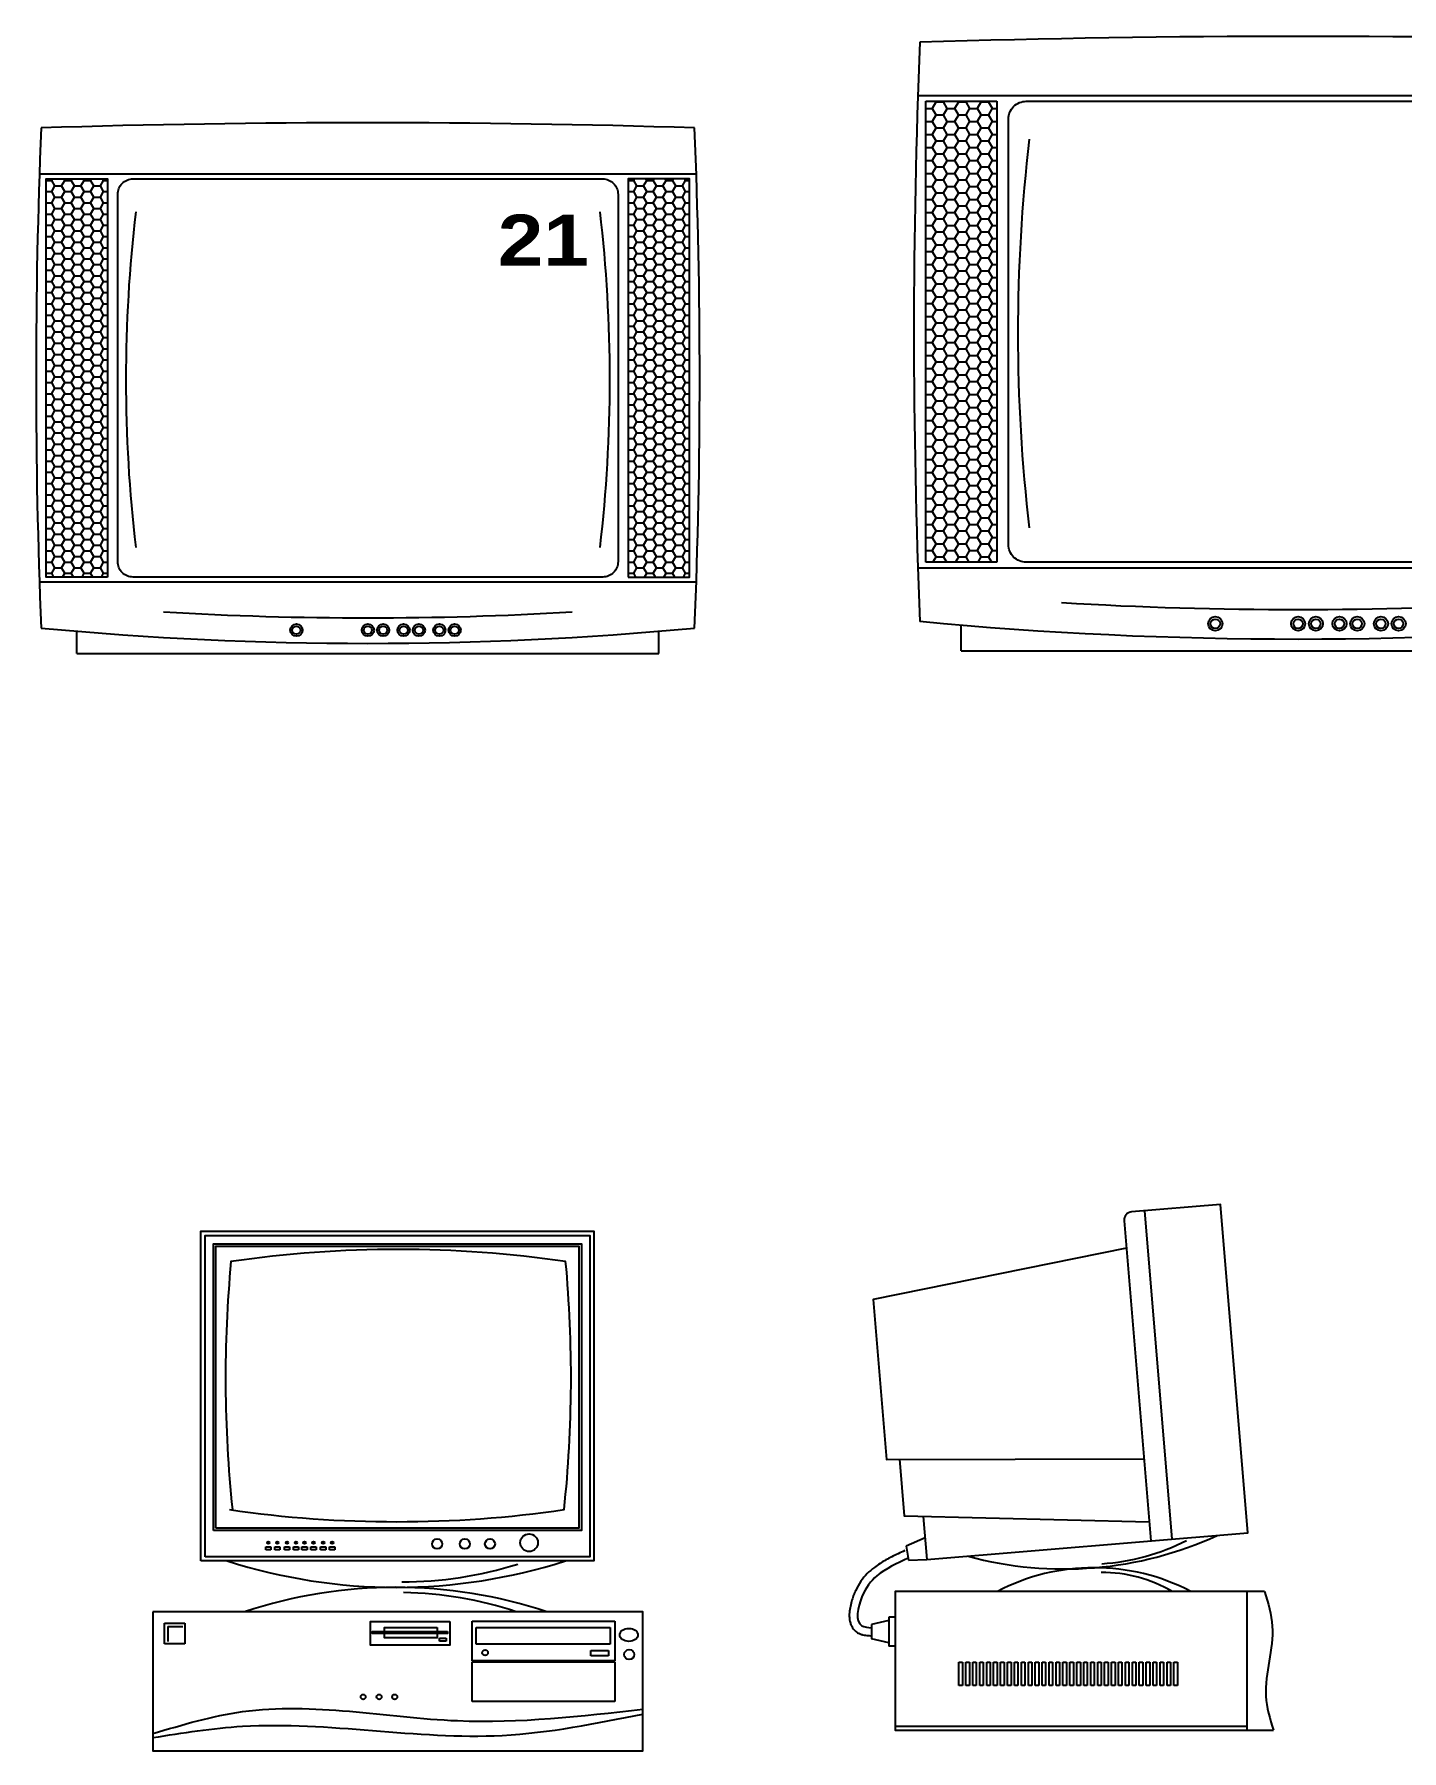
# Model space of a CAD drawing. Extents: x -42728 to 99010, y -18674 to 47645.
# Drawn here: x 41835 to 43174, y 25483 to 27164 of the extents above; entities that cross this region are included whole.
import ezdxf

# ---------------------------------------------------------------- set-up
doc = ezdxf.new("R2010")
doc.units = 0
doc.header["$LTSCALE"] = 100
doc.header["$MEASUREMENT"] = 0
doc.layers.get('0').update_dxf_attribs({"linetype": 'CONTINUOUS'})
doc.layers.add('ELEC', color=7, linetype='CONTINUOUS')
doc.styles.add('ROMANTICBOLD', font='romb____.pfb', dxfattribs={"width": 1.2})

# ---------------------------------------------------------------- blocks, each defined once
blk = doc.blocks.new('DN02')
at = {"color": 9}
for p, q in [((244.1, 508.9), (270.9, 187.2)), ((29.2, 188.4), (10.8, 180.3)), ((10.8, 180.3), (13, 166.8)), ((13, 166.8), (30.9, 167.3)), ((344.8, 0), (344.8, 136)), ((-6.3, 107.5), (-23.1, 103.5)), ((-23.1, 103.5), (-23.1, 89.6)), ((-6.3, 110.8), (-6.3, 107.5)), ((0, 110.8), (-6.3, 110.8)), ((-6.3, 107.5), (-6.3, 85.7)), ((-6.3, 85.7), (-23.1, 89.6)), ((-6.3, 85.7), (-6.3, 82.4)), ((0, 82.4), (-6.3, 82.4)), ((62.4, 43.8), (62.4, 66.9)), ((62.4, 66.9), (65.8, 66.9)), ((65.8, 66.9), (65.8, 43.8)), ((69.2, 43.8), (69.2, 66.9)), ((69.2, 66.9), (72.6, 66.9)), ((72.6, 66.9), (72.6, 43.8)), ((76, 43.8), (76, 66.9)), ((76, 66.9), (79.4, 66.9)), ((79.4, 66.9), (79.4, 43.8)), ((82.8, 43.8), (82.8, 66.9)), ((82.8, 66.9), (86.2, 66.9)), ((86.2, 66.9), (86.2, 43.8)), ((89.6, 43.8), (89.6, 66.9)), ((89.6, 66.9), (93, 66.9)), ((93, 66.9), (93, 43.8)), ((96.4, 43.8), (96.4, 66.9)), ((96.4, 66.9), (99.8, 66.9)), ((99.8, 66.9), (99.8, 43.8)), ((103.2, 43.8), (103.2, 66.9)), ((103.2, 66.9), (106.6, 66.9)), ((106.6, 66.9), (106.6, 43.8)), ((110, 43.8), (110, 66.9)), ((110, 66.9), (113.4, 66.9)), ((113.4, 66.9), (113.4, 43.8)), ((116.8, 43.8), (116.8, 66.9)), ((116.8, 66.9), (120.2, 66.9)), ((120.2, 66.9), (120.2, 43.8)), ((123.6, 43.8), (123.6, 66.9)), ((123.6, 66.9), (127, 66.9)), ((127, 66.9), (127, 43.8)), ((130.4, 43.8), (130.4, 66.9)), ((130.4, 66.9), (133.8, 66.9)), ((133.8, 66.9), (133.8, 43.8)), ((137.1, 43.8), (137.1, 66.9)), ((137.1, 66.9), (140.5, 66.9)), ((140.5, 66.9), (140.5, 43.8)), ((143.9, 43.8), (143.9, 66.9)), ((143.9, 66.9), (147.3, 66.9)), ((147.3, 66.9), (147.3, 43.8)), ((150.7, 43.8), (150.7, 66.9)), ((150.7, 66.9), (154.1, 66.9)), ((154.1, 66.9), (154.1, 43.8)), ((157.5, 43.8), (157.5, 66.9)), ((157.5, 66.9), (160.9, 66.9)), ((160.9, 66.9), (160.9, 43.8)), ((164.3, 43.8), (164.3, 66.9)), ((164.3, 66.9), (167.7, 66.9)), ((167.7, 66.9), (167.7, 43.8)), ((171.1, 43.8), (171.1, 66.9)), ((171.1, 66.9), (174.5, 66.9)), ((174.5, 66.9), (174.5, 43.8)), ((177.9, 43.8), (177.9, 66.9)), ((177.9, 66.9), (181.3, 66.9)), ((181.3, 66.9), (181.3, 43.8)), ((184.7, 43.8), (184.7, 66.9)), ((184.7, 66.9), (188.1, 66.9)), ((188.1, 66.9), (188.1, 43.8)), ((191.5, 43.8), (191.5, 66.9)), ((191.5, 66.9), (194.9, 66.9)), ((194.9, 66.9), (194.9, 43.8)), ((198.3, 43.8), (198.3, 66.9)), ((198.3, 66.9), (201.7, 66.9)), ((201.7, 66.9), (201.7, 43.8)), ((205.1, 43.8), (205.1, 66.9)), ((205.1, 66.9), (208.5, 66.9)), ((208.5, 66.9), (208.5, 43.8)), ((211.9, 43.8), (211.9, 66.9)), ((211.9, 66.9), (215.3, 66.9)), ((215.3, 66.9), (215.3, 43.8)), ((218.7, 43.8), (218.7, 66.9)), ((218.7, 66.9), (222.1, 66.9)), ((222.1, 66.9), (222.1, 43.8)), ((225.5, 43.8), (225.5, 66.9)), ((225.5, 66.9), (228.9, 66.9)), ((228.9, 66.9), (228.9, 43.8)), ((232.3, 43.8), (232.3, 66.9)), ((232.3, 66.9), (235.7, 66.9)), ((235.7, 66.9), (235.7, 43.8)), ((239, 43.8), (239, 66.9)), ((239, 66.9), (242.4, 66.9)), ((242.4, 66.9), (242.4, 43.8)), ((245.8, 43.8), (245.8, 66.9)), ((245.8, 66.9), (249.2, 66.9)), ((249.2, 66.9), (249.2, 43.8)), ((252.6, 43.8), (252.6, 66.9)), ((252.6, 66.9), (256, 66.9)), ((256, 66.9), (256, 43.8)), ((259.4, 43.8), (259.4, 66.9)), ((259.4, 66.9), (262.8, 66.9)), ((262.8, 66.9), (262.8, 43.8)), ((266.2, 43.8), (266.2, 66.9)), ((266.2, 66.9), (269.6, 66.9)), ((269.6, 66.9), (269.6, 43.8)), ((273, 43.8), (273, 66.9)), ((273, 66.9), (276.4, 66.9)), ((276.4, 66.9), (276.4, 43.8)), ((65.8, 43.8), (62.4, 43.8)), ((72.6, 43.8), (69.2, 43.8)), ((79.4, 43.8), (76, 43.8)), ((86.2, 43.8), (82.8, 43.8)), ((93, 43.8), (89.6, 43.8)), ((99.8, 43.8), (96.4, 43.8)), ((106.6, 43.8), (103.2, 43.8)), ((113.4, 43.8), (110, 43.8)), ((120.2, 43.8), (116.8, 43.8)), ((127, 43.8), (123.6, 43.8)), ((133.8, 43.8), (130.4, 43.8)), ((140.5, 43.8), (137.1, 43.8)), ((147.3, 43.8), (143.9, 43.8)), ((154.1, 43.8), (150.7, 43.8)), ((160.9, 43.8), (157.5, 43.8)), ((167.7, 43.8), (164.3, 43.8)), ((174.5, 43.8), (171.1, 43.8)), ((181.3, 43.8), (177.9, 43.8)), ((188.1, 43.8), (184.7, 43.8)), ((194.9, 43.8), (191.5, 43.8)), ((201.7, 43.8), (198.3, 43.8)), ((208.5, 43.8), (205.1, 43.8)), ((215.3, 43.8), (211.9, 43.8)), ((222.1, 43.8), (218.7, 43.8)), ((228.9, 43.8), (225.5, 43.8)), ((235.7, 43.8), (232.3, 43.8)), ((242.4, 43.8), (239, 43.8)), ((249.2, 43.8), (245.8, 43.8)), ((256, 43.8), (252.6, 43.8)), ((262.8, 43.8), (259.4, 43.8)), ((269.6, 43.8), (266.2, 43.8)), ((276.4, 43.8), (273, 43.8))]:
    blk.add_line(p, q, dxfattribs=at)
at = {"color": 2}
blk.add_lwpolyline([(27.4, 209.6), (30.9, 167.3), (345.4, 193.4), (318.6, 515.1), (231.5, 507.9, 0.414214), (224.2, 499.2), (250.3, 185.5)], format="xyb", dxfattribs=at)
for points in [[(226.4, 472.4), (-21.7, 422), (-8.6, 265.4), (243.6, 265.8)], [(4.3, 265.5), (8.9, 210), (248.8, 204.2)], [(361.8, 136), (344.8, 136), (0, 136), (0, 0), (344.8, 0), (370.6, 0)]]:
    blk.add_lwpolyline(points, dxfattribs=at)
at = {"color": 9}
blk.add_lwpolyline([(71.3, 170.6, 0.176237), (315.3, 190.9, 0.176237)], format="xyb", dxfattribs=at)
blk.add_lwpolyline([(0, 4.2), (344.8, 4.2)], dxfattribs=at)
for centre, radius, start, end in [((188.3, 376.8), 214.1, 273.7332, 296.9211), ((194.8, -45.2), 204.5, 62.3935, 117.6065), ((201.6, 14.9), 139.8, 60.0637, 89.8992)]:
    blk.add_arc(centre, radius, start, end, dxfattribs=at)
blk.add_open_spline([(9.3, 176), (7.2, 175), (5, 174), (-1.2, 171.1), (-5.2, 169.1), (-13, 164.7), (-16.8, 162.3), (-22.9, 157.7), (-25.2, 155.7), (-29.6, 151.2), (-31.7, 148.7), (-35.5, 143.2), (-37.2, 140.2), (-39.4, 135.5), (-40, 134), (-41.3, 130.9), (-41.8, 129.3), (-43, 125.6), (-43.5, 123.5), (-44.4, 119.3), (-44.7, 117.2), (-45, 113.5), (-45, 112), (-44.8, 109), (-44.6, 107.4), (-43.9, 104.8), (-43.5, 103.7), (-42.5, 101.6), (-41.9, 100.5), (-40.4, 98.6), (-39.5, 97.6), (-38, 96.4), (-37.4, 96), (-36.4, 95.4), (-36, 95.2), (-35.2, 94.8), (-34.8, 94.6), (-33.5, 94.1), (-32.5, 93.8), (-30.7, 93.4), (-29.8, 93.2), (-28.1, 92.9), (-27.3, 92.9), (-25.7, 92.7), (-25, 92.7), (-24.1, 92.6), (-23.9, 92.6), (-23.7, 92.6)], degree=3, knots=[0, 0, 0, 0, 8.569163, 8.569163, 24.335, 24.335, 40.100837, 40.100837, 50.838081, 50.838081, 61.575325, 61.575325, 72.31257, 72.31257, 77.01558, 77.01558, 81.71859, 81.71859, 87.421624, 87.421624, 93.124657, 93.124657, 97.153152, 97.153152, 101.181648, 101.181648, 103.951538, 103.951538, 106.721427, 106.721427, 109.491317, 109.491317, 110.975831, 110.975831, 111.920648, 111.920648, 112.865466, 112.865466, 115.28932, 115.28932, 117.713175, 117.713175, 120.13703, 120.13703, 122.560885, 122.560885, 123.158139, 123.158139, 123.158139, 123.158139], dxfattribs=at)
blk.add_spline([(12.7, 168.7), (-17.9, 151.3), (-32.6, 130.9), (-32.6, 102.4), (-23.1, 100.5)], degree=3, dxfattribs=at)
at = {"color": 2}
blk.add_open_spline([(361.8, 136), (365.2, 124.7), (375.2, 91.2), (357.3, 44.4), (366.9, 11.1), (370.6, 0)], degree=3, knots=[0, 0, 0, 0, 43.516714, 129.388666, 172.557142, 172.557142, 172.557142, 172.557142], dxfattribs=at)
blk = doc.blocks.new('电视25-1')
h = blk.add_hatch()
h.set_pattern_fill('HONEY', color=9, scale=2.315808, style=0)
h.set_pattern_definition([(0, (-295.247, 86.843), (11.02904, 6.367615), [7.3527, -14.70538]), (120, (-295.247, 86.843), (-11.02903, 6.36762), [7.3527, -14.70538]), (60, (-295.247, 86.843), (1e-06, 12.73523), [-14.70538, 7.3527])])
h.paths.add_polyline_path([(-364.7, 86.8), (-295.2, 86.8), (-295.2, 538.4), (-364.7, 538.4)])
h = blk.add_hatch()
h.set_pattern_fill('HONEY', color=9, scale=2.315808, style=0)
h.set_pattern_definition([(0, (364.721, 86.843), (11.02904, 6.367615), [7.3527, -14.70538]), (120, (364.721, 86.843), (-11.02903, 6.36762), [7.3527, -14.70538]), (60, (364.721, 86.843), (1e-06, 12.73523), [-14.70538, 7.3527])])
h.paths.add_polyline_path([(364.7, 538.4), (295.2, 538.4), (295.2, 86.8), (364.7, 86.8)])
at = {"color": 9}
for p, q in [((-372.4, 544.2), (372.4, 544.2)), ((-364.7, 86.8), (-364.7, 538.4)), ((-364.7, 538.4), (-295.2, 538.4)), ((-295.2, 538.4), (-295.2, 86.8)), ((364.7, 538.4), (295.2, 538.4)), ((295.2, 538.4), (295.2, 86.8)), ((364.7, 86.8), (364.7, 538.4)), ((-295.2, 86.8), (-364.7, 86.8)), ((295.2, 86.8), (364.7, 86.8)), ((372.4, 81.1), (-372.4, 81.1)), ((-330, 0), (-330, 25.4)), ((330, 0), (330, 25.4)), ((-330, 0), (330, 0))]:
    blk.add_line(p, q, dxfattribs=at)
blk.add_lwpolyline([(-266.3, 538.4), (266.3, 538.4, -0.414214), (283.7, 521), (283.7, 104.2, -0.414214), (266.3, 86.8), (-266.3, 86.8, -0.414214), (-283.7, 104.2), (-283.7, 521, -0.414214)], format="xyb", close=True, dxfattribs=at)
for centre, radius in [((-81.1, 26.6), 6.95), ((-81.1, 26.6), 4.63), ((0, 26.6), 6.95), ((0, 26.6), 4.63), ((17.4, 26.6), 6.95), ((17.4, 26.6), 4.63), ((40.5, 26.6), 6.95), ((40.5, 26.6), 4.63), ((57.9, 26.6), 6.95), ((57.9, 26.6), 4.63), ((81.1, 26.6), 6.95), ((81.1, 26.6), 4.63), ((98.4, 26.6), 6.95), ((98.4, 26.6), 4.63)]:
    blk.add_circle(centre, radius, dxfattribs=at)
for centre, radius, start, end in [((6576.2, 312.6), 6952.5, 177.6616, 182.3384), ((0, -11256.6), 11858.6, 88.20956, 91.79044), ((-6576.2, 312.6), 6952.5, 357.6616, 2.3384), ((1355.3, 310.8), 1629.8, 173.2918, 186.7082), ((-1355.3, 310.8), 1629.8, 353.2918, 6.7082), ((0, 4001.1), 3960.6, 266.6479, 273.3521), ((0, 3972.2), 3960.6, 264.6322, 275.3678)]:
    blk.add_arc(centre, radius, start, end, dxfattribs=at)
at = {"color": 9, "insert": (147.3, 497.9), "char_height": 57.9, "width": 105.123, "attachment_point": 1, "style": 'ROMANTICBOLD'}
blk.add_mtext('25', dxfattribs=at)
blk = doc.blocks.new('电视21-1')
h = blk.add_hatch()
h.set_pattern_fill('HONEY', color=9, scale=2, style=0)
h.set_pattern_definition([(0, (-254.984, 75), (9.525, 5.49926), [6.35, -12.7]), (120, (-254.984, 75), (-9.525, 5.49926), [6.35, -12.7]), (60, (-254.984, 75), (1e-06, 10.99852), [-12.7, 6.35])])
h.paths.add_polyline_path([(-315, 75), (-255, 75), (-255, 465), (-315, 465)])
h = blk.add_hatch()
h.set_pattern_fill('HONEY', color=9, scale=2, style=0)
h.set_pattern_definition([(0, (314.984, 75), (9.525, 5.49926), [6.35, -12.7]), (120, (314.984, 75), (-9.525, 5.49926), [6.35, -12.7]), (60, (314.984, 75), (1e-06, 10.99852), [-12.7, 6.35])])
h.paths.add_polyline_path([(315, 465), (255, 465), (255, 75), (315, 75)])
at = {"color": 9}
for p, q in [((-321.7, 470), (321.7, 470)), ((321.7, 70), (-321.7, 70)), ((-285, 0), (-285, 21.9)), ((285, 0), (285, 21.9)), ((-285, 0), (285, 0))]:
    blk.add_line(p, q, dxfattribs=at)
for points in [[(-255, 75), (-315, 75), (-315, 465), (-255, 465)], [(255, 75), (315, 75), (315, 465), (255, 465)]]:
    blk.add_lwpolyline(points, close=True, dxfattribs=at)
blk.add_lwpolyline([(-230, 465), (230, 465, -0.414214), (245, 450), (245, 90, -0.414214), (230, 75), (-230, 75, -0.414214), (-245, 90), (-245, 450, -0.414214)], format="xyb", close=True, dxfattribs=at)
for centre, radius in [((-70, 23), 6), ((-70, 23), 4), ((0, 23), 6), ((0, 23), 4), ((15, 23), 6), ((15, 23), 4), ((35, 23), 6), ((35, 23), 4), ((50, 23), 6), ((50, 23), 4), ((70, 23), 6), ((70, 23), 4), ((85, 23), 6), ((85, 23), 4)]:
    blk.add_circle(centre, radius, dxfattribs=at)
for centre, radius, start, end in [((5679.4, 270), 6004.4, 177.6616, 182.3384), ((0, -9721.5), 10241.5, 88.20956, 91.79044), ((-5679.4, 270), 6004.4, 357.6616, 2.3384), ((1170.5, 268.4), 1407.5, 173.2918, 186.7082), ((-1170.5, 268.4), 1407.5, 353.2918, 6.7082), ((0, 3455.5), 3420.5, 266.6479, 273.3521), ((0, 3430.5), 3420.5, 264.6322, 275.3678)]:
    blk.add_arc(centre, radius, start, end, dxfattribs=at)
at = {"color": 9, "insert": (127.2, 430), "char_height": 50, "width": 90.787, "attachment_point": 1, "style": 'ROMANTICBOLD'}
blk.add_mtext('21', dxfattribs=at)
blk = doc.blocks.new('A$C36EF6CDE')
at = {"color": 9}
for p, q in [((110.6, 199.8), (115.5, 199.8)), ((110.6, 196.7), (110.6, 199.8)), ((115.5, 196.7), (110.6, 196.7)), ((115.5, 199.8), (115.5, 196.7)), ((119.4, 199.8), (124.3, 199.8)), ((119.4, 196.7), (119.4, 199.8)), ((124.3, 196.7), (119.4, 196.7)), ((124.3, 199.8), (124.3, 196.7)), ((128.9, 199.8), (133.8, 199.8)), ((128.9, 196.7), (128.9, 199.8)), ((133.8, 196.7), (128.9, 196.7)), ((133.8, 199.8), (133.8, 196.7)), ((137.7, 199.8), (142.6, 199.8)), ((137.7, 196.7), (137.7, 199.8)), ((142.6, 196.7), (137.7, 196.7)), ((142.6, 199.8), (142.6, 196.7)), ((146, 199.8), (151, 199.8)), ((146, 196.7), (146, 199.8)), ((151, 196.7), (146, 196.7)), ((151, 199.8), (151, 196.7)), ((154.8, 199.8), (159.8, 199.8)), ((154.8, 196.7), (154.8, 199.8)), ((159.8, 196.7), (154.8, 196.7)), ((159.8, 199.8), (159.8, 196.7)), ((164.3, 199.8), (169.3, 199.8)), ((164.3, 196.7), (164.3, 199.8)), ((169.3, 196.7), (164.3, 196.7)), ((169.3, 199.8), (169.3, 196.7)), ((173.1, 199.8), (178.1, 199.8)), ((173.1, 196.7), (173.1, 199.8)), ((178.1, 196.7), (173.1, 196.7)), ((178.1, 199.8), (178.1, 196.7)), ((11.5, 104.5), (11.5, 124.9)), ((11.5, 124.9), (31.4, 124.9)), ((14.7, 121.7), (14.7, 107)), ((14.7, 121.7), (29.4, 121.7)), ((31.4, 124.9), (31.4, 104.5)), ((312.8, 88.1), (312.8, 126.8)), ((312.8, 126.8), (452.5, 126.8)), ((316.8, 104.2), (316.8, 120.5)), ((316.8, 120.5), (447.9, 120.5)), ((447.9, 120.5), (447.9, 104.2)), ((452.5, 126.8), (452.5, 88.1)), ((31.4, 104.5), (11.5, 104.5)), ((280.9, 110.1), (287.3, 110.1)), ((280.9, 107.4), (280.9, 110.1)), ((287.3, 107.4), (280.9, 107.4)), ((287.3, 110.1), (287.3, 107.4)), ((447.9, 104.2), (316.8, 104.2)), ((452.5, 88.1), (312.8, 88.1)), ((312.8, 48.2), (312.8, 87)), ((312.8, 87), (452.5, 87)), ((428.9, 98.1), (446.4, 98.1)), ((428.9, 92.9), (428.9, 98.1)), ((446.4, 92.9), (428.9, 92.9)), ((446.4, 98.1), (446.4, 92.9)), ((452.5, 87), (452.5, 48.2)), ((452.5, 48.2), (312.8, 48.2))]:
    blk.add_line(p, q, dxfattribs=at)
at = {"color": 2}
for points in [[(47.1, 186), (47.1, 508.8), (432, 508.8), (432, 186)], [(0, 136), (0, 0), (480, 0), (480, 136)]]:
    blk.add_lwpolyline(points, close=True, dxfattribs=at)
at = {"color": 9}
for points in [[(51.1, 190), (51.1, 504.8), (428, 504.8), (428, 190)], [(59.4, 215.6), (59.4, 496.5), (419.7, 496.5), (419.7, 215.6)], [(61.8, 218), (61.8, 494.1), (417.3, 494.1), (417.3, 218)], [(290.7, 126.7), (290.7, 103.4), (213.1, 103.4), (213.1, 126.7)], [(278.4, 120.8), (278.4, 110.4), (227, 110.4), (227, 120.8)], [(288.5, 116.9), (288.5, 114.7), (215, 114.7), (215, 116.9)]]:
    blk.add_lwpolyline(points, close=True, dxfattribs=at)
for points in [[(75.1, 236.1, 0.072017), (402.8, 236.1, 0.04936), (404.3, 479.2, 0.072017), (76.5, 479.2, 0.04936), (77.9, 236.1)], [(72.8, 186, 0.157038), (404.2, 186, 0.157038)], [(243.8, 165.3, 0.076157), (357.3, 182.7, 0.076157)], [(386, 136, 0.162171), (89.8, 136, 0.162171)], [(355.9, 136, 0.076438), (245.6, 154.8, 0.076438)]]:
    blk.add_lwpolyline(points, format="xyb", dxfattribs=at)
for centre, radius in [((113.1, 203.7), 1.23), ((121.9, 203.7), 1.23), ((131.4, 203.7), 1.23), ((140.1, 203.7), 1.23), ((148.5, 203.7), 1.23), ((157.3, 203.7), 1.23), ((166.8, 203.7), 1.23), ((175.6, 203.7), 1.23), ((278.4, 202.5), 4.93), ((305.6, 202.5), 4.93), ((330.2, 202.5), 4.93), ((368.5, 203.7), 8.62), ((325.4, 96), 2.75), ((466.6, 94.1), 4.93), ((206, 52.7), 2.43), ((221.6, 52.7), 2.43), ((236.9, 52.7), 2.43)]:
    blk.add_circle(centre, radius, dxfattribs=at)
blk.add_ellipse((466.2, 113.4), major_axis=(-8.94, 0), ratio=0.714286, dxfattribs=at)
for points in [[(0, 16.7), (87.8, 38.3), (298.4, 29.4), (480, 40.7)], [(0, 12.8), (87.8, 23.9), (342.2, 15), (480, 35.9)]]:
    blk.add_spline(points, degree=3, dxfattribs=at)

msp = doc.modelspace()

# ---------------------------------------------------------------- block references
for name, p in [('DN02', (42677.92465, 25503.02949)), ('A$C36EF6CDE', (41950.87947, 25483.06586))]:
    msp.add_blockref(name, p)
at = {"layer": 'ELEC', "color": 9}
for name, p in [('电视25-1', (43072.51936, 26560.42475)), ('电视21-1', (42161.47343, 26557.79464))]:
    msp.add_blockref(name, p, dxfattribs=at)

doc.saveas('drawing.dxf')
